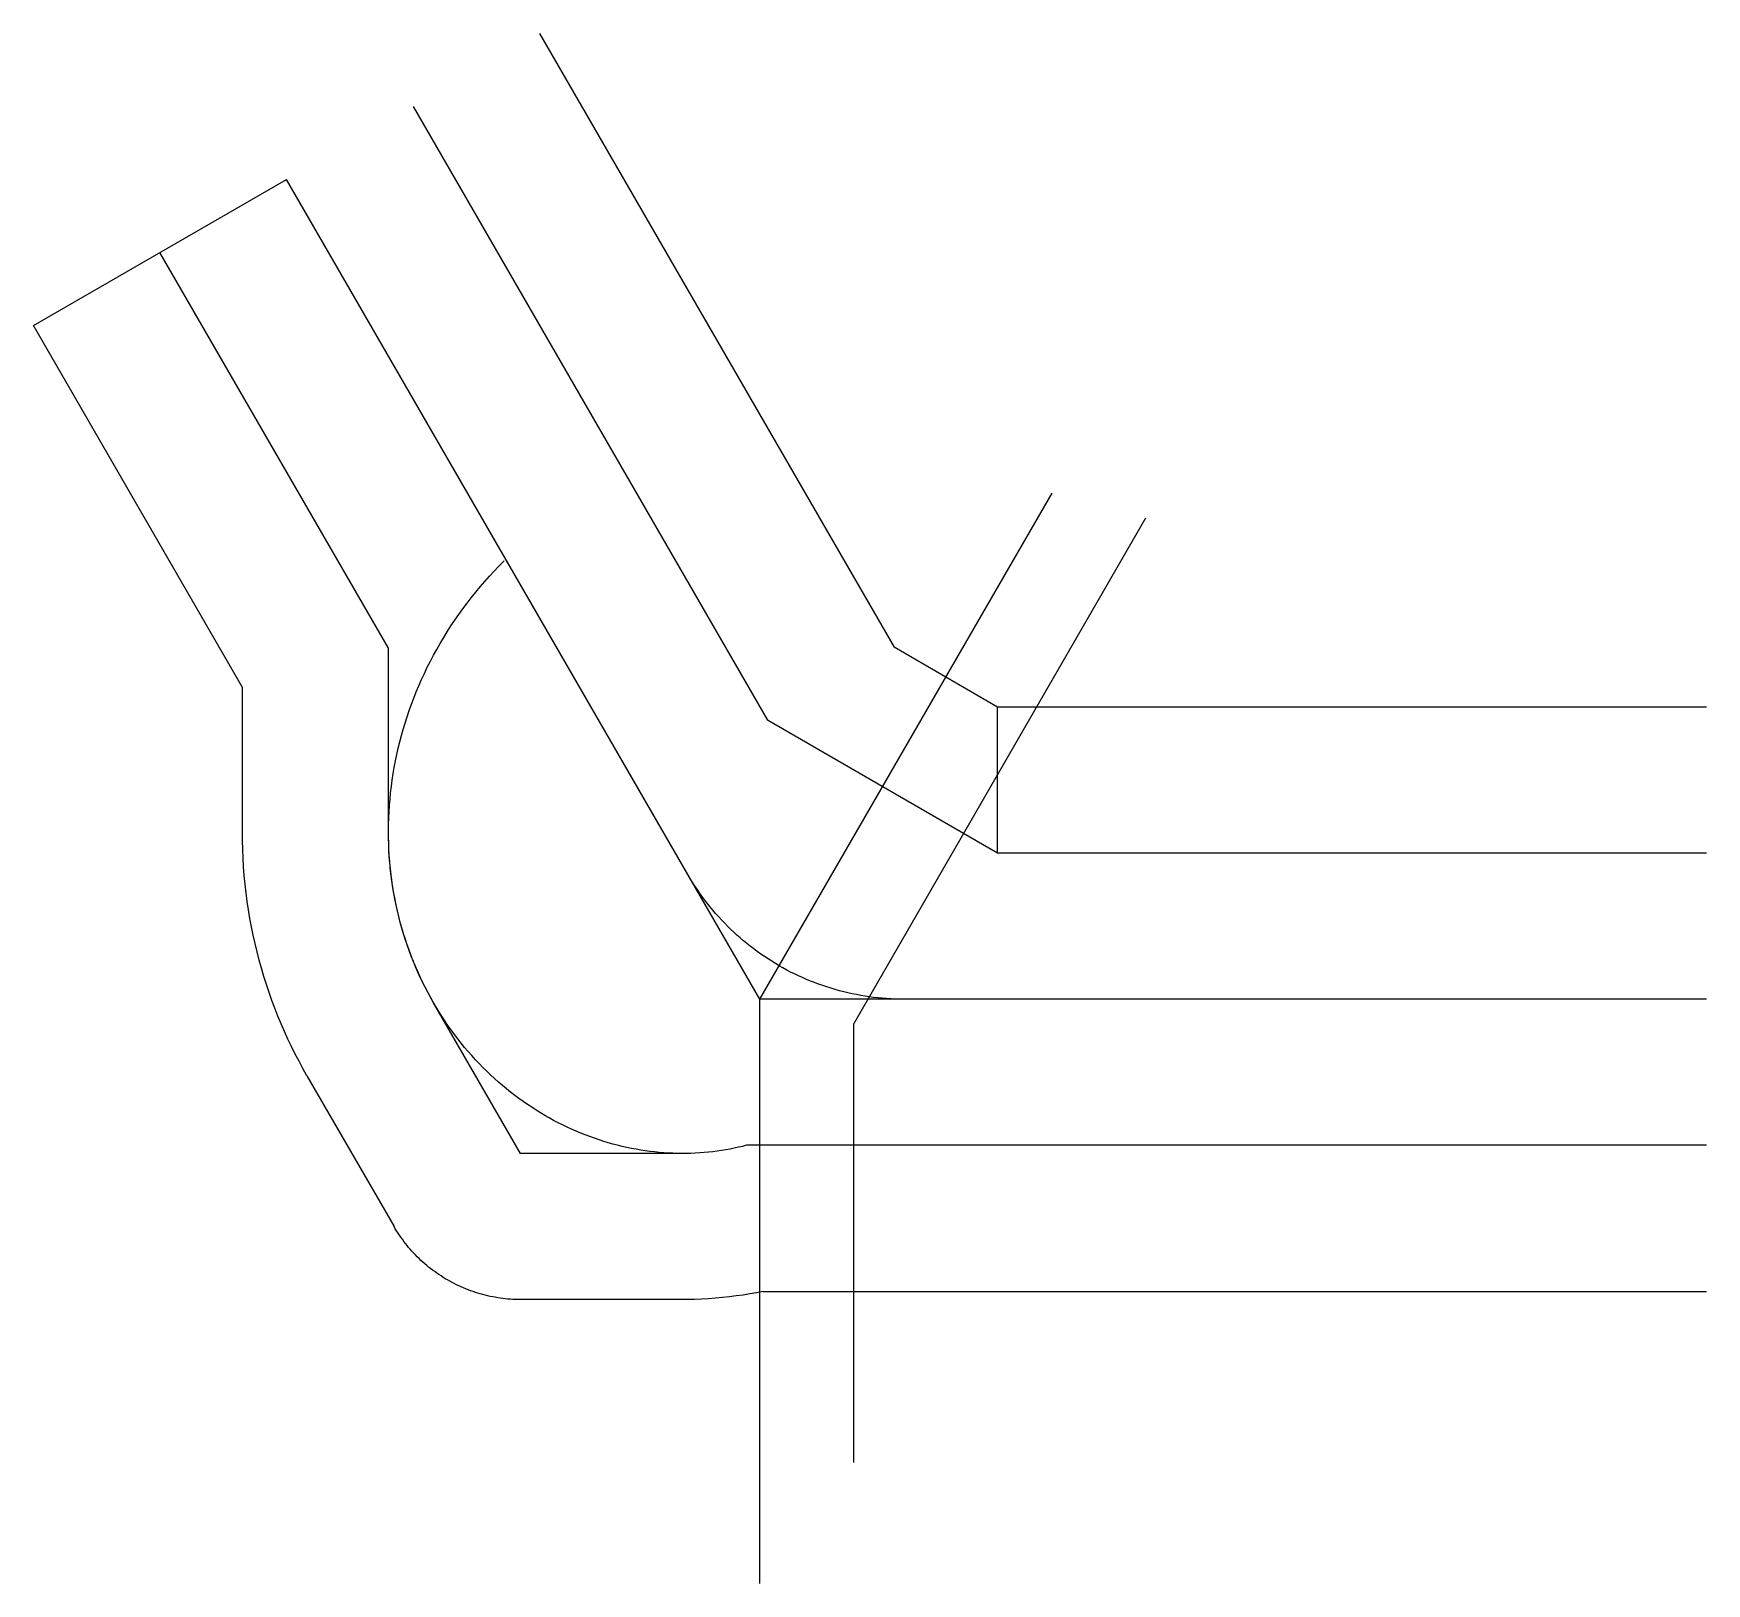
# Model space of a CAD drawing. Header units: metres. Extents: x -11510 to 15000, y -9260 to 15305.
import ezdxf

# ---------------------------------------------------------------- set-up
doc = ezdxf.new("R2010")
doc.units = ezdxf.units.M

msp = doc.modelspace()

# ---------------------------------------------------------------- linework, layer by layer
at = {"color": 1}
for p, q in [((-3490, 15305), (2126, 5577)), ((-5495, 14148), (121, 4420)), ((-11510, 10675), (-7500, 12990)), ((0, 0), (-7500, 12990)), ((-5884, 5562), (-9505, 11833)), ((-8199, 4941), (-11510, 10675)), ((3767, 4630), (2126, 5577)), ((-5884, 2653), (-5884, 5562)), ((-8199, 2653), (-8199, 4941)), ((15000, 4630), (3767, 4630)), ((3767, 2315), (3767, 4630)), ((3767, 2315), (121, 4420)), ((15000, 2315), (3767, 2315)), ((15000, 0), (0, 0)), ((-3791, -2445), (-5171, -55)), ((-7176, -1212), (-5796, -3602)), ((15000, -2315), (-210, -2315)), ((-1220, -2445), (-3791, -2445)), ((-1220, -4760), (-3791, -4760)), ((55, -4630), (15000, -4630))]:
    msp.add_line(p, q, dxfattribs=at)
for points in [[(15000, 0), (2285, 0), (2216, 1), (2147, 2), (2078, 5), (2009, 10), (1940, 15), (1871, 22), (1803, 30), (1734, 39), (1666, 49), (1598, 60), (1530, 73), (1462, 86), (1395, 101), (1328, 118), (1261, 135), (1194, 153), (1128, 173), (1062, 194), (997, 216), (931, 239), (867, 263), (802, 288), (739, 315), (675, 342), (612, 371), (550, 401), (488, 431), (427, 463), (366, 496), (306, 530), (247, 565), (188, 601), (129, 639), (72, 677), (15, 716), (-41, 756), (-97, 797), (-152, 839), (-206, 882), (-259, 926), (-312, 971), (-363, 1017), (-414, 1063), (-464, 1111), (-514, 1159), (-562, 1209), (-610, 1259), (-656, 1310), (-702, 1361), (-747, 1414), (-791, 1467), (-834, 1521), (-876, 1576), (-917, 1632), (-957, 1688), (-996, 1745), (-1034, 1802), (-1071, 1861), (-1108, 1919), (-1143, 1979), (-1143, 1979), (-7500, 12990)], [(0, -9260), (0, 0), (4630, 8019)], [(6112, 7622), (1482, -397), (1482, -7342)], [(-210, -2315), (-275, -2332), (-340, -2347), (-406, -2361), (-473, -2375), (-540, -2387), (-608, -2398), (-676, -2408), (-744, -2417), (-813, -2424), (-883, -2431), (-953, -2436), (-1023, -2440), (-1093, -2443), (-1164, -2444), (-1235, -2445), (-1307, -2444), (-1379, -2442), (-1451, -2438), (-1523, -2433), (-1596, -2427), (-1669, -2420), (-1741, -2412), (-1815, -2402), (-1888, -2390), (-1961, -2378), (-2034, -2364), (-2108, -2349), (-2181, -2332), (-2254, -2314), (-2328, -2295), (-2401, -2274), (-2474, -2252), (-2548, -2229), (-2621, -2204), (-2693, -2178), (-2766, -2151), (-2839, -2122), (-2911, -2092), (-2983, -2060), (-3055, -2027), (-3126, -1993), (-3197, -1957), (-3268, -1920), (-3338, -1881), (-3408, -1841), (-3477, -1800), (-3546, -1757), (-3615, -1713), (-3683, -1668), (-3750, -1621), (-3817, -1573), (-3883, -1524), (-3949, -1473), (-4014, -1421), (-4078, -1368), (-4142, -1313), (-4205, -1257), (-4267, -1200), (-4328, -1141), (-4389, -1081), (-4448, -1020), (-4507, -958), (-4565, -894), (-4622, -829), (-4678, -763), (-4733, -696), (-4787, -627), (-4840, -558), (-4892, -487), (-4943, -415), (-4993, -342), (-5041, -267), (-5089, -192), (-5135, -116), (-5181, -38), (-5225, 40), (-5268, 120), (-5309, 200), (-5349, 282), (-5388, 364), (-5426, 448), (-5462, 532), (-5497, 618), (-5531, 704), (-5563, 791), (-5594, 879), (-5623, 967), (-5651, 1057), (-5677, 1147), (-5702, 1238), (-5725, 1330), (-5747, 1422), (-5768, 1515), (-5786, 1609), (-5803, 1703), (-5819, 1798), (-5833, 1894), (-5845, 1990), (-5856, 2086), (-5865, 2183), (-5872, 2281), (-5878, 2378), (-5881, 2477), (-5884, 2575), (-5884, 2674), (-5883, 2774), (-5880, 2873), (-5875, 2973), (-5869, 3073), (-5860, 3173), (-5850, 3273), (-5839, 3374), (-5825, 3474), (-5810, 3575), (-5792, 3675), (-5773, 3776), (-5753, 3876), (-5730, 3977), (-5705, 4077), (-5679, 4177), (-5651, 4277), (-5621, 4377), (-5589, 4476), (-5556, 4576), (-5520, 4675), (-5483, 4773), (-5444, 4871), (-5403, 4969), (-5360, 5067), (-5315, 5163), (-5269, 5260), (-5221, 5356), (-5171, 5451), (-5119, 5545), (-5065, 5639), (-5010, 5733), (-4953, 5825), (-4894, 5917), (-4833, 6008), (-4771, 6098), (-4706, 6187), (-4640, 6276), (-4573, 6363), (-4503, 6450), (-4432, 6536), (-4359, 6620), (-4285, 6704), (-4209, 6786), (-4131, 6867), (-4052, 6947), (-4052, 6947)], [(-7176, -1212), (-7240, -1099), (-7302, -984), (-7363, -868), (-7422, -750), (-7478, -632), (-7533, -512), (-7586, -390), (-7636, -268), (-7685, -144), (-7732, -20), (-7776, 106), (-7819, 233), (-7859, 361), (-7897, 490), (-7933, 619), (-7967, 750), (-7998, 882), (-8028, 1014), (-8055, 1147), (-8080, 1281), (-8102, 1416), (-8122, 1551), (-8140, 1687), (-8156, 1823), (-8169, 1961), (-8180, 2098), (-8188, 2236), (-8194, 2375), (-8198, 2514), (-8199, 2653)], [(-5171, -55), (-5215, 23), (-5258, 103), (-5300, 183), (-5341, 264), (-5380, 347), (-5418, 430), (-5455, 514), (-5490, 599), (-5524, 685), (-5556, 772), (-5587, 860), (-5617, 948), (-5645, 1038), (-5672, 1128), (-5697, 1218), (-5721, 1310), (-5743, 1402), (-5763, 1495), (-5782, 1589), (-5800, 1683), (-5816, 1778), (-5830, 1873), (-5843, 1969), (-5854, 2065), (-5863, 2162), (-5871, 2260), (-5877, 2357), (-5881, 2456), (-5883, 2554), (-5884, 2653)], [(-210, -2315), (-275, -2332), (-340, -2347), (-406, -2361), (-473, -2375), (-540, -2387), (-608, -2398), (-676, -2408), (-744, -2417), (-813, -2424), (-883, -2431), (-953, -2436), (-1023, -2440), (-1093, -2443), (-1164, -2444), (-1220, -2445)], [(-3791, -4760), (-3832, -4759), (-3872, -4758), (-3913, -4756), (-3953, -4754), (-3993, -4751), (-4033, -4747), (-4074, -4742), (-4114, -4737), (-4154, -4731), (-4193, -4724), (-4233, -4717), (-4273, -4709), (-4312, -4700), (-4351, -4691), (-4391, -4681), (-4430, -4670), (-4468, -4658), (-4507, -4646), (-4545, -4633), (-4583, -4620), (-4621, -4606), (-4659, -4591), (-4696, -4576), (-4733, -4559), (-4770, -4543), (-4806, -4525), (-4842, -4507), (-4878, -4489), (-4914, -4469), (-4949, -4449), (-4984, -4429), (-5018, -4408), (-5052, -4386), (-5086, -4364), (-5119, -4341), (-5152, -4317), (-5185, -4293), (-5217, -4269), (-5248, -4244), (-5279, -4218), (-5310, -4192), (-5340, -4165), (-5370, -4138), (-5400, -4110), (-5428, -4082), (-5457, -4053), (-5484, -4023), (-5512, -3994), (-5539, -3963), (-5565, -3933), (-5590, -3901), (-5616, -3870), (-5640, -3838), (-5664, -3805), (-5688, -3772), (-5711, -3739), (-5733, -3705), (-5755, -3671), (-5776, -3637), (-5796, -3602)], [(55, -4630), (-52, -4651), (-159, -4670), (-266, -4688), (-374, -4703), (-483, -4717), (-592, -4729), (-702, -4738), (-812, -4747), (-923, -4753), (-1034, -4757), (-1145, -4759), (-1220, -4760)]]:
    msp.add_lwpolyline(points, dxfattribs=at)

doc.saveas('drawing.dxf')
